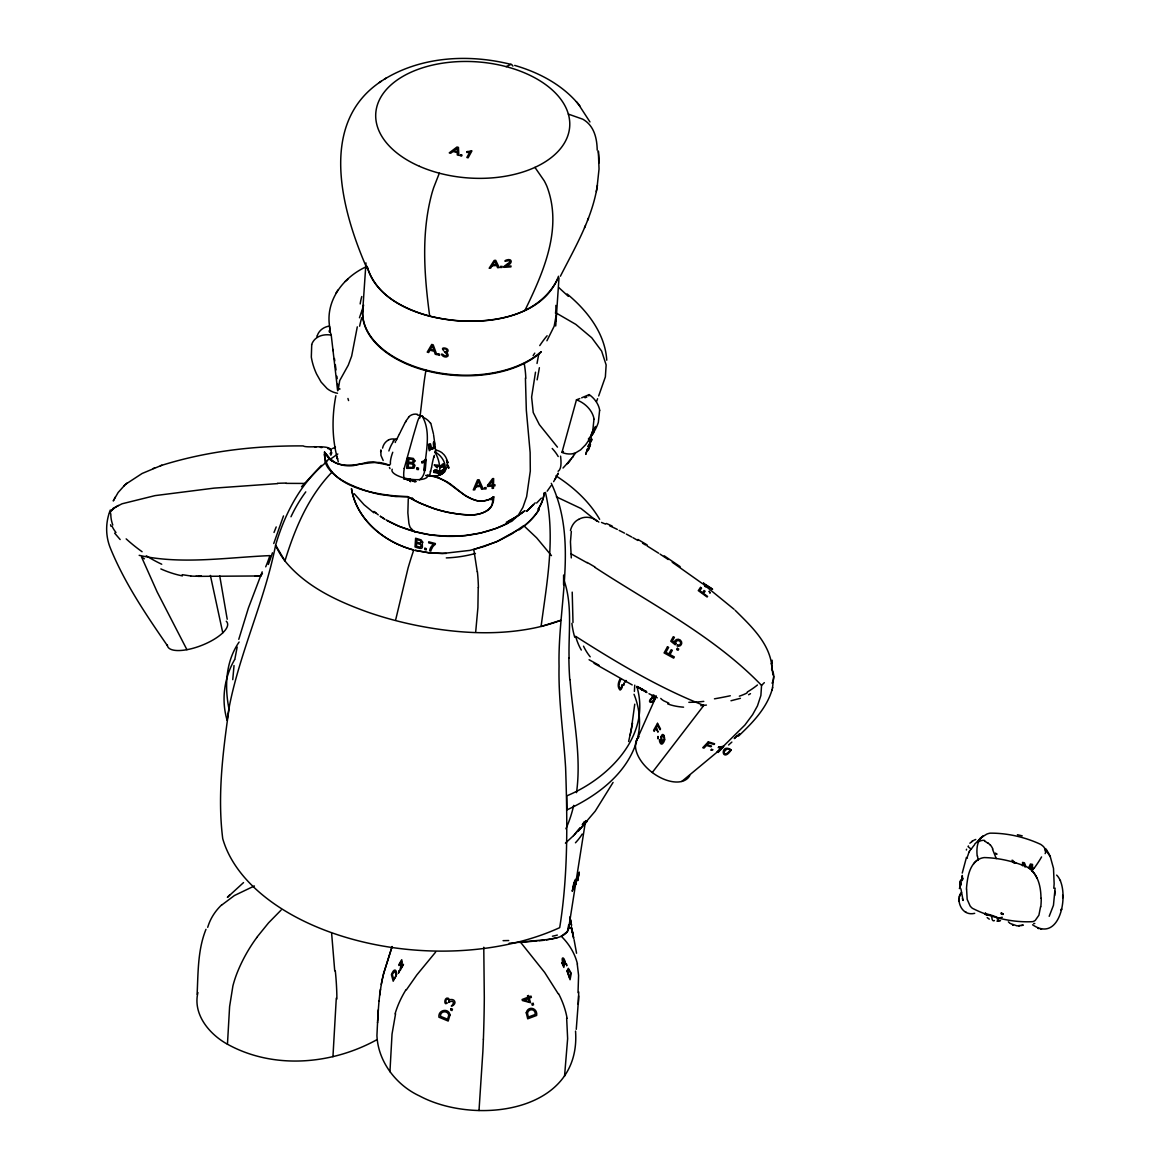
<?xml version="1.0" encoding="UTF-8"?>
<svg xmlns="http://www.w3.org/2000/svg" width="1169" height="1169" viewBox="0 0 1169 1169"><rect width="100%" height="100%" fill="white"/><g stroke="black" fill="none" stroke-linecap="round" stroke-linejoin="round"><path stroke-width="1.5" d="M317.237 335.781A22.781 17.36 32.1 0 1 329.497 326.034L330.155 331.426M995.418 853.063L995.783 853.911M598.557 153.504L598.323 150.976L599.039 168.964L597.023 187.698M572.211 592.128L573 622.507M974.712 913.325C960.509 916.803 955.409 897.909 961.546 892.342M1022.524 865.732L1022.568 862.415L1024.424 862.795L1025.637 865.937M1031.146 868.918L1031.175 865.396L1029.641 868.625M1032.475 869.4L1032.534 864.432L1030.444 864.008L1028.545 868.041M1032.578 924.781C1061.803 944.786 1070.424 888.235 1056.63 875.113M958.697 901.036L958.887 898.64M1062.723 897.792L1062.723 895.264L1062.738 896.521M590.915 437.338L593.341 430.747L591.251 435.745M575.543 1031.087C581.417 1113.166 474.833 1125.542 419.656 1096.011C396.233 1085.227 378.025 1061.613 376.929 1035.544C377.47 1024.044 378.011 1012.529 379.034 1001.044M578.465 999.963L578.743 991.97M966.588 889.112L967.172 899.356L970.124 905.99A13.283 9.747 23.8 0 0 972.374 908.284C990.523 917.548 1012.442 922.75 1032.782 921.654A13.283 9.747 23.8 0 0 1035.252 920.398L1038.905 915.225L1040.571 906.676M197.108 994.278C198.204 972.52 197.663 949.842 205.992 929.311M427.167 475.447L431.332 476.075A44.524 33.945 32.1 0 1 439.047 478.209L445.36 480.97A34.895 26.609 32.1 0 1 450.343 483.981L464.677 495.261A33.506 25.543 32.1 0 0 474.293 499.923C480.766 502.407 488.218 501.106 493.61 496.781L491.842 505.563A23.088 17.608 32.1 0 1 488.145 510.093C476.762 517.619 462.018 514.652 449.407 512.694A112.531 85.79 32.1 0 1 434.181 508.705L418.721 502.582L407.557 496.547L395.97 496.577L380.246 494.458A112.531 85.79 32.1 0 1 365.02 490.425C351.46 485.559 336.804 479.86 328.007 467.819A23.088 17.608 32.1 0 1 325.04 461.536L324.5 452.14L331.894 461.273M590.666 437.25L591.923 432.428L595.664 426.451L593.034 432.837M389.935 1071.739L392.039 1034.039L395.575 1013.757M1049.192 916.321L1053.459 905.288L1055.11 888.133M376.754 1039.782C331.528 1064.696 273.517 1069.664 227.458 1044.224L229.606 1006.582L232.909 985.891A68.737 35.026 -59.8 0 1 236.62 974.201A81.815 41.689 -59.8 0 1 256.756 937.582M380.889 449.86L380.933 455.355L383.169 460.484M576.259 1029.334L578.45 1000.299M578.26 1004.303L578.655 995.959M961.736 880.929L962.277 875.449L962.569 879.146L962.671 878.284M961.97 880.096L962.131 876.692L962.657 879.687M442.35 466.65L440.26 467.732L440.128 465.467L440.698 467.059L441.78 466.796M377.558 1022.743L377.602 1021.838M377.66 1020.917L377.967 1015.408M634.402 691.434L634.752 685.151M490.688 498.725L493.61 496.781C494.823 510.605 479.348 516.04 467.965 514.798C446.923 513.79 426.174 507.463 408.025 496.81C379.764 495.466 329.088 489.124 324.281 454.303M408.273 498.681L407.864 512.884L408.887 523.23A64.529 15.796 -75.2 0 0 410.261 527.57L414.016 531.442L429.271 534.657L446.909 536.264L465.262 535.563L480.795 532.976L496.43 528.286L511.89 521.213L518.057 515.602L522.908 507.375L526.634 496.679L530.302 471.049L530.141 452.549L526.328 410.217L525.422 377.996M378.025 1014.487L378.084 1013.552M337.666 384.104L337.695 390.227M378.142 1012.617L378.332 1009.811M1054.716 895.469L1054.993 891.289M362.624 311.962L365.97 262.923M556.035 321.358L559.001 277.798M578.027 992.686L578.582 975.326L577.252 964.118M446.5 460.221L447.259 462.792A5.421 1.301 74.1 0 0 447.522 463.085L447.785 462.033M479.012 1110.506L482.855 1051.749A68.737 3.843 -88.5 0 0 483.382 1039.212M457.269 148.156L457.254 151.722L453.791 150.801L455.881 149.194A14.013 9.498 1.4 0 0 457.298 147.908M437.951 471.502L437.849 472.597L436.242 472.291L436.446 470.815M332.946 1056.718L336.292 998.136M232.748 679.657L234.034 665.541M568.792 927.046C568.382 935.317 558.49 937.64 551.943 938.941M422.024 461.77L421.907 463.056A8.315 8.154 66.8 0 0 424.668 461.726L423.923 470.186L425.224 470.333L426.188 459.475L425.355 459.388A6.736 6.605 66.8 0 1 421.98 461.653M396.101 974.42L394.742 971.176L392.316 974.376L393.69 979.374C399.14 974.625 395.531 963.972 391.41 974.683L393.208 981.215L396.817 973.982M380.656 451.687L380.743 450.723M379.034 1001.044L379.837 993.796M771.905 668.975L771.978 667.66A47.695 23.555 4.1 0 0 771.745 666.359M959.778 883.092L959.939 884.027M564.539 1076.298L567.637 1038.627L566.658 1018.228M634.752 704.191L631.333 729.266M772.914 674.951L771.847 665.95M475.739 631.435L477.902 607.632L478.223 587.569M430.966 448.575L430.791 447.332M440.961 471.633L441.005 473.255L442.203 472.685L442.101 471.341M431.536 467.366L429.637 475.564M379.647 995.272L381.284 984.459A45.81 11.193 -75.2 0 1 383.827 972.579M960.436 881.148L959.676 884.728M967.596 856.263L968.94 852.274M576.522 792.64C581.753 754.838 572.795 717.196 570.019 679.598M409.983 481.307L410.304 478.808M419.876 417.976L423.719 385.229A87.587 21.437 -75.2 0 1 425.984 370.091M380.027 992.291L380.48 989.222M577.471 964.074A80.427 64.237 -2.8 0 0 561.252 936.237L567.418 931.576L568.733 924.664M167.43 645.712C146.213 614.982 124.937 583.565 110.69 548.919C105.371 536.337 105.371 522.514 110.31 509.991M568.675 928.128L585.596 820.623M959.968 882.829L960.64 880.199M404.211 468.433L413.344 435.716A87.207 21.349 -75.2 0 0 414.761 430.893L417.494 421.629A12.318 3.01 -75.2 0 1 418.897 418.078L420.212 415.536L423.017 416.427M228.773 709.583L227.107 720.25C221.116 700.129 224.112 677.801 234.589 659.667M537.024 363.471L538.851 353.535M577.939 875.976L577.764 876.969A8.315 1.286 -73 0 0 578.787 874.193L577.661 880.754L579.239 872.074A6.736 1.052 -73 0 1 577.939 875.902M962.248 873.068L966.5 857.242M228.934 708.692C224.536 686.437 225.573 661.552 239.104 642.044M335.868 395.707C331.85 416.617 331.894 438.521 337.578 459.11L337.023 457.079L338.294 461.887M560.389 276.235C574.651 248.252 591.09 220.342 596.774 189.027M596.322 191.526L597.476 185.199M535.504 372.195L531.617 397.095L533.225 412.511L539.333 424.581L557.467 447.142M579.78 398.556L576.463 399.827L561.953 452.447A18.222 13.896 32.1 0 0 573.234 453.645M723.728 752.675L724.093 751.872M571.334 531.354L570.457 541.832L571.29 557.92M234.823 659.345L237.175 647.056M637.923 736.675C641.08 722.574 639.428 707.625 634.022 694.284M357.29 326.838L351.65 356.136L348.274 365.166L339.726 380.553L338.236 389.482M628.63 741.511L631.333 729.193M630.135 735.418L632.546 723.012M395.765 619.453L408.039 568.119A106.759 26.127 -75.2 0 1 413.753 550.014L413.753 550.014M1061.335 909.935L1061.569 908.824L1061.262 910.3M197.926 992.554C192.651 1014.371 209.441 1034.317 227.458 1044.224M772.49 688.132L773.732 676.252M966.368 850.038L966.558 849.22M444.293 351.474C444.615 352.453 449.524 355.566 444.965 356.048C438.77 350.7 442.072 357.86 446.558 356.94C450.81 355.566 444.965 352.38 447.844 351.518C449.787 347.777 439.792 346.594 443.153 349.926M588.84 395.955L589.161 394.611L581.665 397.811M402.107 963.431L401.727 959.72L399.009 964.381L399.053 965.579L401.522 961.035L401.172 966.938A5.29 2.177 -70.7 0 0 400.894 968.297L403.48 964.323L400.207 970.445M316.96 337.257L317.34 335.824M424.42 471.458C425.253 453.426 431.756 432.472 422.199 416.135M636.93 740.605L637.587 737.99M401.347 964.279L400.894 965.959M738.37 736.192C752.31 723.056 766.616 708.414 772.124 689.564M383.914 972.593L392.112 946.495L383.929 972.593A45.81 11.193 -75.3 0 0 381.284 984.459M771.949 690.207L772.651 687.504M238.783 639.326L248.398 608.026L262.177 571.846M661.026 736.616L662.107 734.746A3.317 1.768 83.6 0 1 662.633 734.541A3.463 1.856 83.6 0 1 663.013 734.585A3.186 1.71 83.6 0 1 663.875 735.272A3.916 2.104 83.6 0 1 664.182 735.769M587.32 449.7L585.757 454.405L587.437 448.75M591.894 439.939L587.949 446.587L591.163 440.903M434.444 470.581L434.283 471.94L435.686 472.203L435.789 470.961M311.714 344.797L311.319 357.086A73.384 55.951 32.1 0 0 316.565 373.992L321.124 382.088L327.159 388.634A18.222 13.896 32.1 0 0 337.505 393.266M359.467 317.763L363.121 307.023M273.751 543.527L283.497 515.924M636.52 741.891C626.248 774.419 596.614 796.206 566.863 809.942L566.79 798.529M367.241 267C379.18 305.051 424.975 318.392 460.63 321.066C496.635 322.659 544.243 314.344 558.49 276.249M207.687 927.324L208.842 923.948A75.78 60.335 14.2 0 1 221.569 904.967M1044.94 850.9L1045.437 848.606A30.613 24.929 27.4 0 1 1050.303 856.775L1053.503 868.392L1054.146 883.749A177.016 144.503 26.2 0 1 1053.78 888.279M635.936 741.891L656.262 696.183M435.613 450.313L435.306 451.161M433.626 446.017C432.34 439.398 436.052 441.356 433.801 446.865A3.2 1.534 88.7 0 0 433.582 447.756L435.073 447.011L435.832 451.643M592.581 433.977L591.47 435.92M109.579 513.323L113.174 508.325L122.029 503.795L155.082 495.612L214.029 488.131L277.827 483.586M960.392 885.357L959.457 888.601L960.67 885.196M959.267 897.091L960.743 894.08M626.365 681.03C625.05 683.675 623.603 680.942 625.999 680.46M430.367 446.032L430.324 444.673M596.555 401.478L597.607 398.702M978.38 842.191L978.161 842.776A29.196 14.452 69.9 0 0 977.182 855.942M598.674 395.94L605.367 376.9L606.141 364.947L601.626 351.08L591.748 337.768L575.82 324.383L556.546 313.219L554.164 326.253L546.917 340.778M584.5 227.853L585.435 225.573M587.569 220.357L588.518 218.033M564.101 964.571L563.546 965.857L561.836 962.525L563.823 967.435L564.379 963.87M439.325 173.187L433.743 187.464A34.69 8.49 -75.2 0 0 431.916 193.338C421.03 233.42 424.245 275.504 429.695 316.185C472.758 326.487 533.634 323.988 557.306 279.932M677.669 644.82L677.114 646.048A3.565 3.39 23.8 0 0 681.469 641.635A3.697 3.507 23.8 0 0 674.381 642.818M395.224 442.51L395.677 441.517M593.662 432.15L593.267 432.881M593.604 432.793L592.829 434.094M330.053 453.806C337.461 442.759 307.301 448.881 303.224 445.915C255.12 445.55 206.358 451.146 160.431 465.744M400.499 431.77L405.322 422.155M396.306 440.216L396.773 439.266M400.046 432.691L399.36 434.079M113.861 499.762L113.261 500.96L118.142 492.5L124.762 485.12M114.46 498.564L115.117 497.249M397.007 438.784L399.155 434.488M261.345 574.607L260.789 575.952L262.426 573.497M573.321 889.01L572.138 891.26L574.71 880.739A6.839 1.067 -73 0 1 575.543 879.366M553.653 481.643L558.314 473.153L557.175 475.286M554.895 479.568L556.006 477.478M613.067 782.441L595.211 811.169L578.202 831.13L586.984 821.486M429.695 316.185C404.036 309.098 374.255 294.442 367.154 266.357C344.3 276.279 325.844 299.366 329.439 325.318M446.923 1003.148C443.986 1006.114 443.986 996.865 448.122 998.151C450.094 1001.117 450.708 998.428 453.704 1000.079C458.584 1004.434 447.362 1008.526 452.914 1004.609C455.326 999.232 448.998 1001.76 448.677 1002.461M493.61 496.781L492.675 498.432L489.869 499.265L491.389 499.762M662.969 741.497C661.011 745.559 659.974 739.013 659.55 739.685A2.718 1.447 83.6 0 0 659.681 741.774L660.353 743.192A3.405 1.827 83.6 0 0 661.786 744.054L662.092 743.966A5.158 2.762 83.6 0 0 662.575 743.659L663.437 742.607A16.95 9.089 83.6 0 0 663.977 741.687L664.591 740.211A4.091 2.192 83.6 0 0 664.766 739.436M330.243 449.919L331.032 449.232M524.939 310.384C543.366 272.479 562.961 228.452 546.917 186.353A34.69 18.66 65.4 0 0 544.169 180.742L534.934 167.372M406.461 989.763L416.851 974.902L435.628 952.092M591.616 439.076L591.163 439.792A8.315 1.184 -67.6 0 0 591.119 440.698M406.227 420.606L408.653 417.391M335.985 293.098L337.899 290.087M568.368 462.442L573.351 456.1M551.096 485.603L547.165 491.185M572.357 457.547L575.572 452.871L580.628 449.846L585.406 444.98A73.384 55.951 32.1 0 0 592.698 431.346L593.969 419.306M703.49 583.156L712.608 589.22L705.287 584.778A8.315 4.413 36.3 0 1 705.74 586.882L704.732 586.137A6.736 3.58 36.3 0 0 703.533 583.156M579.342 828.821L580.029 827.857M582.396 824.613L584.427 821.822L582.454 824.51M976.889 842.177L981.814 837.165L986.768 834.125A20.048 16.337 27.2 0 1 990.041 833.161C1007.196 832.986 1025.111 837.121 1040.658 844.369A20.048 16.337 27.4 0 1 1043.61 846.707L1050.361 856.775M1040.965 898.274C1040.936 888.045 1038.759 876.75 1030.795 869.634A18.076 13.297 23.6 0 0 1027.215 867.091C1013.786 861.348 998.867 857.9 984.269 857.578A18.076 13.283 24.2 0 0 980.484 858.499C971.351 862.284 968.327 872.995 967.172 881.952A145.453 107.738 21.9 0 0 966.456 889.083M256.698 937.494L268.563 922.852L281.101 910.081M579.678 828.353L573.511 835.645M675.93 643.783L675.214 644.747L670.787 641.197L673.286 636.696L674.411 637.31L672.409 640.919L674.703 642.804M706.427 705.068L703.855 705.36L652.258 772.519M578.611 829.771L574.447 834.666M588.548 449.32L590.389 444.381M301.558 486.728L321.387 465.379M563.034 468.024L571.276 458.964M570.136 460.338L567.272 463.757L567.827 463.099M535.197 502.845L526.488 511.394L533.663 504.613M590.389 436.797L588.358 438.989M332.317 471.808C308.426 496.284 294.807 528.68 284.958 560.93L275.606 545.149C284.739 513.965 300.228 483.542 325.742 462.661M764.336 682.638L761.56 685.414L760.887 695.497L757.454 705.886L752.631 714.624L744.872 725.072L719.271 750.337L681.761 781.462M981.025 837.822L983.392 835.952A32.25 26.259 27 0 0 978.424 840.862M541.349 498.14L536.615 503.065M229.738 894.913L227.385 897.368L243.532 882.58M573.424 835.747L565.416 843.156M969.861 843.214L973.295 840.54M588.124 450.533L590.491 444.468M974.785 843.945L976.583 842.381M736.675 736.002L734.278 738.603L739.553 733.694M221.701 905.069L234.443 895.512L254.374 885.956M346.828 279.99L348.187 278.748M345.22 281.466L346.594 280.224M126.018 484.01L142.107 473.489L161.848 465.218M123.797 485.997L127.026 483.089M728.565 745.018L731.867 742.081M506.148 66.633L510.926 64.368A34.69 8.49 -75.2 0 1 512.285 65.172L512.928 66.122M381.255 81.26C317.617 123.183 341.816 210.829 366.759 267.949M446.295 553.448L430.411 552.981L414.966 550.321L428.453 552.776L442.291 553.536L469.967 550.38L484.229 546.464L498.476 540.911L511.686 533.999L523.712 525.626L536.659 537.842L551.447 555.626M430.09 446.353L429.228 446.806L428.979 444.863L429.9 444.425M329.716 459.622L337.826 453.981M972.564 840.979L971.76 841.519M518.466 529.586L496.46 541.817L473.81 549.474L477.23 571.729M384.396 79.214C421.951 56.244 469.295 53.862 511.233 64.456M379.311 82.531L386.238 78.002M506.893 264.369C517.253 257.165 500.186 263.449 506.192 260.088C513.059 257.721 512.446 264.267 506.762 265.509A5.29 3.565 -12.5 0 0 505.739 266.313L511.014 265.991L510.911 266.883L503.81 267.321A2.382 1.607 -12.5 0 1 504.044 266.664M750.483 693.685L748.584 694.751M578.655 519.431C584.339 515.865 591.909 516.976 597.184 520.775M430.382 449.378L429.622 449.758L429.33 447.566L430.294 447.099M443.226 469.938L442.671 472.466L444.03 471.823L443.957 470.581M507.872 523.317C470.274 541.802 423.602 540.473 386.895 520.424M332.449 448.56L335.488 447.201M974.04 840.16L975.75 839.474M489.256 499.47L482.534 501.209A18.017 13.736 32.1 0 1 478.837 501.033C458.818 497.161 447.449 474.672 425.633 475.432M153.168 468.491L154.542 467.98M575.455 452.885L573.205 453.587M1010.396 923.539L1017.045 925.877L1023.372 925.044M740.415 698.302L730.976 700.757M557.16 937.684L546.244 939.92M996.923 921.114L999.992 920.69M999.685 920.763L1000.489 920.558M1021.472 925.585L1022.583 925.307M550.526 939.218L509.187 943.251M544.257 940.212L538.953 940.855M201.229 575.776L196.129 576.171M703.855 705.36L700.757 705.667M269.878 555.611C226.918 557.438 181.21 564.832 139.169 555.333M1018.71 925.921L1019.836 925.848M1033.717 923.554L1034.77 923.481M998.034 921.026L997.756 921.055M431.989 475.783A13.853 13.137 25.2 0 0 433.86 475.973L435.175 475.958A13.853 13.137 24.8 0 0 439.88 474.877A13.867 9.44 49.8 0 0 444.936 464.59A13.867 9.44 49.8 0 0 434.97 452.008M435 475.973L435.087 475.973A13.853 5.231 76.2 0 0 439.792 468.857A13.853 5.231 76.2 0 0 434.868 452.286M255.134 576.156L260.789 575.952L197.882 576.361M404.62 478.983L405.818 478.954M410.728 480.196L411.327 480.415M286.215 483.367L304.378 483.44M999.261 917.826L1000.606 917.797A18.996 13.794 75.9 0 0 1001.044 917.723M1002.607 913.851C998.18 913.457 1006.538 915.283 1001.453 913.924L1003.221 913.997L1001.059 912.945L1002.593 913.734M190.679 575.966L182.159 574.68M415.769 481.57L414.922 481.365L415.872 481.613M408.96 479.904L407.133 479.524M314.49 446.675L316.156 446.865M320.335 447.376L321.957 447.566M968.473 845.947L968.02 846.604L970.694 848.782M443.767 469.207L440.801 470.932L440.567 474.073L444.527 472.188L444.278 469.646M407.864 479.816L406.929 479.582M1040.366 928.99L1041.521 929.15M414.586 481.599L412.16 480.693L414.747 481.438M417.377 414.951L420.212 415.536M337.695 390.811L331.222 335.094L329.176 334.845A22.839 17.403 32.1 0 0 311.597 344.753M414.235 481.336L415.083 481.35L413.68 481.409M1011.974 860.252L1012.807 860.413A6.736 4.91 25 0 0 1015.846 863.029M407.148 479.685L405.088 478.969M327.861 448.56L331.207 449.393M407.66 479.582L408.829 479.728M568.339 114.094L582.761 119.194A34.69 27.15 -15.9 0 1 587.101 122.263C594.963 129.16 597.038 140.178 597.213 150.158M1017.425 834.71L1022.232 835.864M413.285 481.277L412.219 480.927M987.221 915.152L985.116 914.202M598.981 665.219L589.074 659.725M405.848 479.305L403.685 478.793L407.923 479.465M433.67 544.155L428.672 542.825L428.731 541.802L435.35 543.541L435.292 544.374A17.009 12.976 32.1 0 0 431.609 548.889M413.066 549.825C384.09 542.065 356.428 519.445 351.46 488.627C356.399 519.255 383.783 541.788 412.54 549.678M415.01 531.676L398.965 526.298L386.165 519.971M514.681 65.406C538.558 72.332 561.763 84.431 578.012 103.661M389.628 465.291L373.174 461.93A34.895 26.609 32.1 0 0 367.957 462.237L353.535 465.583A33.769 25.747 32.1 0 1 342.722 465.204L338.177 463.918A18.017 13.736 32.1 0 1 334.597 462.164L329.614 458.292L324.5 452.14C336.453 474.015 361.046 461.463 379.633 462.529A44.524 33.945 32.1 0 1 387.348 464.458L389.394 465.189M1037.692 928.23L1038.773 928.61M703.533 705.243L702.423 704.849M668.829 703.154L663.86 700.859A54.505 22.401 -16.7 0 1 661.245 698.96L660.763 698.419M576.463 399.827L578.465 400.646A22.839 17.403 32.1 0 1 594.086 419.32M701.312 704.439C657.606 686.977 615.654 661.917 575.616 636.316A87.456 49.507 -71.6 0 0 581.314 650.052M556.371 496.854L581.008 508.5L597.052 521.316M601.494 522.441L605.615 524.121M606.39 523.464L612.161 526.021M996.894 854.378L996.675 853.531M648.985 693.714L657.27 697.835M619.146 530.39L624.524 533.137M446.646 460.162L447.464 462.661M965.389 911.82L966.135 912.215M638.712 687.504L643.052 689.798M643.169 690.075L646.442 691.595L636.784 686.408L642.979 689.622M626.277 534.058L631.771 537.039M571.013 553.814L587.145 562.8M632.21 684.917L594.027 663.291M633.028 537.725L637.879 540.473M637.953 539.464L647.158 544.929M594.729 567.243C651.528 604.358 714.157 636.184 761.56 685.414M642.555 543.205L645.58 545.032M647.1 545.938L658.629 553.2M555.918 475.841C573.365 486.962 589.147 501.355 599.653 519.328M144.415 558.811L141.507 556.926L157.128 591.909L186.923 649.686M989.31 919.17L987.162 917.592M660.032 554.106L668.23 559.527M664.211 555.816L680.153 566.644M672.233 562.245L702.905 583.945M558.855 287.647L568.368 296.371M704.133 584.865L734.044 609.254M376.243 513.337L373.919 511.452L378.245 514.842M373.861 512.811L364.085 504.745L354.207 493.713M1009.724 923.057L1008.35 921.844M598.075 521.447L598.849 522.105M987.937 842.776L989.909 844.778M567.097 293.945C587.145 310.501 605.074 333.326 606.755 360.198M735.096 610.233C750.819 625.883 769.48 642.965 771.905 666.359M120.159 539.537L114.62 533.108M412.029 497.804L414.484 500.449M448.545 467.673L447.756 465.671M520.76 942.506L544.652 972.433L558.183 993.723M578.246 103.939L589.95 121.927M576.434 101.791L579.853 105.838M558.11 471.297C561.894 468.974 561.091 460.747 560.565 456.144M446.909 460.82L447.274 461.989M408.755 478.998L410.567 481.73M564.642 962.745L565.197 963.753M551.3 483.323C578.421 540.823 557.642 605.396 559.06 666.272C558.3 700.216 563.546 733.854 565.606 767.653C567.403 820.93 568.207 874.894 559.703 927.645A207.541 124.323 3.9 0 1 355.508 940.066A207.541 124.323 3.9 0 1 222.724 838.641C217.171 794.409 223.221 749.519 229.475 705.667C240.39 650.928 264.881 600.018 275.606 545.149A137.971 82.648 3.9 0 0 286.449 562.786C307.579 587.583 338.25 601.567 368.323 612.337A250.824 150.246 3.9 0 0 416.398 625.386C454.931 633.101 495.101 635.907 533.853 628.089A137.971 82.648 3.9 0 0 560.609 620.374L541.086 626.452C546.902 582.323 555.786 536.513 545.412 492.397M447.508 464.663L447.829 465.554M448.18 465.613L448.575 466.972M389.423 467.439L390.008 468.637M447.566 461.375L447.742 462.31M430.791 423.236L433.451 433.874M967.099 857.491L967.435 858.251M992.496 849.176L996.251 858.572M646.603 691.975L645.303 691.347M646.852 692.545L637.076 687.08L638.362 688.044M642.482 690.221L641.343 689.622M962.35 898.61L963.095 900.466L960.918 888.835M960.772 880.213L960.597 881.221M1023.883 864.037L1025.067 867.062M1060.473 880.652L1060.356 880.345M111.084 526.386L110.544 524.764M571.378 926.827L573.175 935.098M570.75 921.83L571.553 925.38L570.37 919.258M771.219 663.481L771.715 665.19M571.626 928.171L572.605 932.263M494.911 261.403L496.284 264.705L492.646 264.925L493.99 262.791A14.013 9.454 -12.5 0 0 494.838 261.169M331.222 335.094L330.491 332.741M478.326 481.131L480.021 485.398L476.397 485.69L477.551 482.929A14.013 12.231 -25.5 0 0 478.238 480.824M564.232 580.788C572.649 605.732 568.382 632.371 569.084 658.132M570.691 921.8L569.873 916.993M569.887 917.504L570.326 919.331M432.457 345.863L433.889 350.247L430.411 349.326L431.639 347.208A14.013 10.682 32.1 0 0 432.384 345.556M441.94 466.183L443.475 464.546L443.153 466.899A1.753 1.184 -61.9 0 0 444.045 464.488A1.753 1.184 -61.9 0 0 442.189 464.429A1.753 1.184 -61.9 0 0 441.721 466.869M572.05 931.488L573.687 938.386L573.219 935.463M636.959 686.89C651.323 735.827 608.508 778.627 566.746 795.87L566.775 797.653M210.391 575.426L222.782 632.824M570.472 920.997L570.37 919.55M570.414 920.734L570.238 919.915M574.052 939.584L576.551 953.246M448.355 466.475L448.779 468.331L447.157 464.941M219.728 575.864L227.21 619.249M572.795 932.891L573.321 936.486M332.975 349.443L333.209 350.846M571.758 929.676L571.597 928.639L572.036 931.839M571.48 928.332L571.349 927.412A74.319 18.295 47.3 0 1 570.151 928.537M334.422 358.503L334.787 360.914M433.582 434.751L435.336 447.771L433.158 448.779A4.398 2.104 88.7 0 1 433.699 446.178M337.198 378.639L336.862 376.228M335.298 364.596L336.029 369.945M599.609 410.334L598.338 422.389A73.384 55.951 32.1 0 1 591.003 435.979M330.14 331.981L329.512 326.078M334.729 970.854L331.631 933.315M598.63 154.323L598.966 159.393M991.604 916.101L992.145 919.316A32.951 5.903 -77.5 0 0 993.358 920.763L993.592 920.792A28.743 5.158 -77.5 0 0 994.439 920.514M599.01 160.314L599.112 162.856M483.776 947.241L484.302 997.464A81.815 4.574 -88.5 0 1 483.396 1039.241M329.38 332.098A78.06 26.843 39 0 1 329.117 330.798M339.77 389.321A73.793 33.638 -52 0 1 339.77 388.649M276.205 526.927A87.295 3.814 -69.6 0 1 274.014 532.465M269.849 555.816A87.456 9.425 -78.2 0 1 265.699 566.833M272.45 552.805A83.277 7.335 -76.9 0 1 268.315 564.466M161.731 564.232A80.471 45.313 32.3 0 1 146.3 555.786M182.408 575.893A75.254 47.534 32.9 0 1 160.854 568.923M196.158 576.215A54.505 32.045 30.9 0 1 190.708 576.01M112.779 525.027A44.247 27.413 37 0 1 110.821 513.819M277.608 483.294A274.7 110.134 7.3 0 1 286.01 483.075M290.979 516.771A73.296 36.4 -58.4 0 1 305.781 491.871M115.979 532.523A42.216 32.016 7.3 0 1 112.092 526.269M142.077 551.724A61.168 20.443 35.2 0 1 126.164 538.88M111.713 510.488A54.271 29.444 12.2 0 1 118.39 505.446M331.748 452.535A44.232 8.504 -39.1 0 1 330.842 455.252M329.088 458.292A44.232 8.504 -39.1 0 1 325.391 463.187M226.26 621.221A32.104 11.573 -21.5 0 1 202.062 645.244A32.104 11.573 -21.5 0 1 167.328 644.703M335.313 970.913A75.78 17.871 83.4 0 1 336.891 999.042M960.655 884.553A5.392 0.804 -79.8 0 1 960.743 884.918M1014.268 863.16A8.315 6.064 25 0 1 1013.245 862.342M557.335 935.068A132.287 28.29 12 0 1 552.426 936.208M524.808 510.795A96.384 52.897 -6.6 0 1 506.279 522.251M524.764 510.795A96.296 52.62 -6.8 0 1 508.778 520.965M475.447 553.448A97.48 74.144 -4.8 0 1 446.295 557.905M519.182 529.849A94.543 50.238 -10.8 0 0 539.099 509.436A94.353 49.96 -11 0 1 524.355 525.816M544.096 493.581A94.543 49.376 -11.7 0 1 538.047 509.363A94.353 49.215 -11.8 0 0 544.199 492.704M477.405 571.641A95.99 42.493 -90 0 1 478.413 587.539M573.701 805.353A202.062 120.378 60.1 0 1 565.884 828.777M569.771 679.613A430.484 385.185 16.1 0 1 568.879 658.118M582.177 834.052A87.047 32.323 -19.9 0 1 575.455 842.791M541.247 351.927A96.808 57.997 3.9 0 1 425.984 370.646A96.808 57.997 3.9 0 1 363.603 305.036M555.933 321.738A96.808 57.997 3.9 0 1 555.684 326.005M360.184 303.94A36.531 15.665 85.8 0 1 361.776 296.546M359.614 326.209A68.27 33.463 -67.8 0 1 361.732 317.661M348.581 400.572A119.662 31.285 52.9 0 1 347.938 398.468M558.563 993.635A75.78 52.897 47.1 0 1 567.082 1018.301M537.185 940.797A88.157 6.225 -1.7 0 1 519.445 942.404M395.078 1013.83A75.78 48.236 -48 0 1 406.052 989.617M508.69 940.519A74.772 10.214 1.6 0 1 503.079 940.665M382.555 448.122A13.853 11.968 67.6 0 1 388.429 440.055M388.4 439.997A13.853 11.369 62.7 0 1 396.481 439.573M393.135 441.093A13.458 7.043 89.1 0 1 396.349 439.208M388.868 450.971A13.765 4.384 -71.5 0 1 393.748 441.195M390.461 464.181A13.487 3.872 -68.9 0 1 392.755 452.257M363.354 305.781A96.808 57.909 3.9 0 0 413.052 365.955A96.808 57.909 3.9 0 0 521.228 364.319L523.624 363.208A96.808 58.055 4 0 0 540.926 351.825M524.18 363.369A86.053 48.923 63.3 0 1 525.816 378.215M555.874 318.932A96.808 58.055 4 0 1 555.962 320.832M609.648 525.802A254.447 251.247 18.4 0 1 617.32 529.425M772.11 660.193A44.144 24.564 -5.7 0 1 772.051 663.466M771.613 665.19A45.737 22.372 7.1 0 1 771.759 665.95M590.213 656.803A87.295 44.554 -81.8 0 1 583.506 646.165M574.753 637.295A83.277 45.81 -73.2 0 1 571.904 623.398M703.782 701.385A80.471 30.379 -16.9 0 1 688.833 702.321M683.573 707.172A75.254 33.243 -20 0 1 667.689 703.87M757.439 684.99A44.247 17.886 -22.6 0 1 747.254 692.033M587.159 562.45A274.7 81.289 32.8 0 1 594.787 566.907M563.604 575.031A73.296 3.127 -89.8 0 1 563.575 584.705M747.006 692.998A42.216 29.868 -9.1 0 1 739.334 696.169M730.304 695.76A61.168 8.461 -12.1 0 1 714.449 698.828M771.569 669.033A54.709 26.989 -3.4 0 1 772.051 683.193M570.428 530.492A44.232 24.14 61.2 0 1 578.64 519.387M428.263 475.315A16.907 15.606 32.3 0 1 427.62 475.651A18.076 5.991 9.7 0 1 408.317 478.881A18.076 5.991 9.7 0 1 392.229 469.266M404.138 478.033A16.395 4.018 -75.2 0 1 404.24 468.404M427.591 475.578A19.493 18.017 37.6 0 1 427.123 475.725M424.581 471.604A16.468 9.133 86.2 0 1 419.452 479.845M422.827 417.245A12.421 9.644 32.4 0 1 430.47 423.353M405.497 422.301A46.789 37.905 69.5 0 1 406.388 420.752M408.492 417.231A12.421 10.463 56.6 0 1 417.391 414.279M435.716 450.05A13.838 12.625 19.4 0 1 442.408 453.075M439.953 474.979A13.853 13.064 22.5 0 0 444.337 455.092A13.853 12.801 17.4 0 0 443.051 453.777M433.728 457.532A13.838 0.862 -73 0 1 434.064 456.553M431.624 467.249A13.78 2.28 -78.3 0 1 434.298 455.384M430.382 471.911A13.823 1.593 -78 0 1 430.499 470.902M539.757 345.586A38.051 7.379 -61.7 0 1 547.107 335.766M534.774 353.126A53.248 2.601 -55.6 0 1 533.137 355.595M555.859 305.401A95.99 59.312 -10.8 0 1 555.48 313.277M552.206 448.472A117.28 57.544 -2.5 0 1 558.197 456.538M539.377 367.709A68.635 9.82 -81.8 0 1 537.112 379.852M689.768 775.544A32.104 18.602 37.5 0 1 652.01 772.314A32.104 18.602 37.5 0 1 639.063 736.675M589.176 394.581A22.781 17.36 32.1 0 1 599.697 410.348M586.867 397.007A78.06 9.337 -15.6 0 1 584.968 397.781M563.458 451.541A73.793 58.26 69.9 0 1 561.924 452.359M984.678 841.242A16.541 12.362 -87.8 0 1 987.717 843.185M990.085 844.617A30.16 24.593 -44.5 0 1 992.861 848.957M968.838 852.362A9.294 1.71 -55.2 0 1 969.554 851.003M969.905 850.754A8.241 1.388 -55.7 0 1 971.044 848.869M971.395 848.942A8.884 1.812 -55.1 0 1 974.566 844.763M978.044 842.221A16.658 11.412 86.6 0 1 984.707 840.453M978 841.695A37.247 19.435 65 0 1 980.864 837.559M978.161 860.063A31.168 16.629 68 0 1 977.532 856.073M973.572 863.862A28.655 21.1 24.5 0 1 977.605 859.916M1046.46 849.483A38.314 8.49 -47.1 0 1 1045.13 853.633M1041.564 856.921A29.649 5.144 -51.3 0 1 1034.287 868.026M1034.2 867.895A31.081 7.672 -49.3 0 1 1031.745 871.066M1032.475 871.197A27.223 20.063 23.6 0 1 1036.845 877.89M1041.243 898.333A143.319 105.21 25.1 0 1 1040.805 906.735M986.212 914.655A6.897 0.745 18.5 0 1 989.252 914.582A6.897 0.745 18.5 0 1 998.048 917.87M986.651 915.006A6.751 0.818 15.1 0 1 986.636 914.655M1002.301 917.3A20.078 14.379 61.1 0 1 1000.971 917.46M999.495 918.542A18.119 12.304 57.5 0 1 997.595 918.513M998.326 919.039A12.917 5.056 29.9 0 1 997.128 918.907M989.968 914.889A11.778 1.71 2.3 0 1 989.485 914.816M985.014 914.085A17.827 8.665 -58.1 0 1 984.707 913.793M985.525 913.077A19.931 9.79 -52.9 0 1 985.467 912.77M503.897 266.605A9.557 6.444 -12.5 0 1 506.951 264.428M591.646 439.836A6.736 0.95 -67.6 0 1 591.66 438.989M587.627 448.443A9.557 1.359 -67.6 0 1 588.022 448.998M575.674 879.614A5.83 0.906 -73 0 1 575.265 883.559A5.83 0.906 -73 0 1 573.278 889.288M399.988 970.635A7.262 2.981 -70.7 0 1 401.025 966.032M446.982 1002.944A1.929 1.768 -84.9 0 1 446.339 999.729A1.929 1.768 -84.9 0 1 449.261 1000.547M448.896 1000.664A2.806 2.557 -84.9 0 1 448.75 1002.257M565.241 963.826A3.565 1.125 74.3 0 0 564.539 960.056A3.565 1.125 74.3 0 0 562.932 957.981A3.697 1.169 74.3 0 0 562.318 960.728A3.697 1.169 74.3 0 0 564.145 964.878M564.159 963.738A2.44 0.774 74.3 0 1 562.83 960.538A2.44 0.774 74.3 0 1 563.706 959.457A2.44 0.774 74.3 0 1 564.788 962.964M675.989 643.768A2.44 2.309 23.8 0 1 677.757 640.612A2.44 2.309 23.8 0 1 680.621 643.096A2.44 2.309 23.8 0 1 677.567 645.142M654.596 697.63A3.244 1.753 -40.4 0 1 653.252 701.327A3.244 1.753 -40.4 0 1 649.599 701.59A3.244 1.753 -40.4 0 1 652.214 697.805M656.13 696.271A2.762 1.49 -40.4 0 1 654.465 697.864M652.112 697.995A2.762 1.49 -40.4 0 1 653.193 695.131M655.488 696.154A1.768 0.95 -40.4 0 1 653.003 697.367A1.768 0.95 -40.4 0 1 654.041 695.117M663.948 735.885A3.419 1.827 83.6 0 1 664.503 739.422M663.057 741.321A3.069 1.651 83.6 0 1 661.566 740.401A3.419 1.827 83.6 0 1 661.245 739.729A2.952 1.578 83.6 0 1 660.953 738.53A3.419 1.827 83.6 0 1 660.909 737.887A3.069 1.651 83.6 0 1 661.04 736.748M724.166 751.886A13.283 7.876 -4.5 0 1 726.607 749.373L727.483 748.964A1.9 1.125 -4.5 0 1 730.04 749.811M729.602 750.776A13.707 8.125 -4.5 0 1 727.191 753.26L726.519 753.596A1.958 1.169 -4.5 0 1 723.611 752.851M443.343 349.969A1.929 1.476 32.1 0 1 446.017 349.18A1.929 1.476 32.1 0 1 446.178 351.898M445.973 351.577A2.806 2.133 32.1 0 1 444.498 351.548M433.772 544.257A15.358 11.705 32.1 0 0 429.637 550.789L430.864 551.11A14.145 10.784 32.1 0 1 431.507 548.846M448.764 1015.174L447.581 1019.236L440.494 1016.314C439.953 1010.644 448.034 1010.352 448.764 1015.174M567.009 971.03L570.063 979.739L571.261 973.295L568.295 968.283L567.009 970.913M618.942 683.894C618.708 685.312 619.745 690.791 621.411 687.606C622.156 680.095 623.472 688.731 620.081 690.075C614.266 684.201 624.567 671.985 618.942 683.894M422.696 542.211C420.972 545.572 425.954 551.067 415.024 546.931L415.623 538.222L421.132 539.888L422.696 542.211M413.548 465.715L412.321 467.498L408.186 467.249L408.522 463.523L412.54 464.137L413.548 465.788M567.593 971.936L569.639 977.883L570.56 972.959L568.485 969.569L567.593 971.936M421.527 545.952L420.358 547.15L416.456 546.259L416.661 543.264L420.504 544.433L421.527 545.952M431.419 448.253L429.33 450.723L428.468 444.308L430.499 443.884L431.419 448.253M449.977 1015.013L448.195 1021.048L438.93 1017.205C437.864 1009.505 449.144 1007.81 449.977 1015.013M413.519 460.951L412.438 462.486L408.624 462.252L408.916 458.979L412.672 459.534L413.519 461.01M421.351 542.036L420.489 540.677L416.909 539.61L416.719 542.241L420.299 543.059L421.351 542.197M438.507 471.385L438.346 473.24L433.684 472.378C432.895 468.827 437.834 469.193 438.507 471.341M527.409 1013.026L528.373 1017.045L535.183 1014.473C535.928 1009.037 528.972 1007.868 527.409 1013.026M484.58 487.663L484.55 489.022L486.041 488.905L486.07 487.546L484.58 487.663M487.59 485.354L487.575 486.45L492.193 486.07L492.149 488.408L493.464 488.291L493.508 485.968L494.94 485.851L494.969 484.755L493.523 484.872L493.639 478.545L492.573 478.632L487.59 485.354M492.295 480.576L492.222 484.974L488.876 485.252L492.295 480.576M526.255 1012.763L527.716 1018.813L536.644 1015.452C537.901 1007.985 528.037 1005.296 526.255 1012.763M575.309 881.192L572.752 889.448L573.833 883.048L575.309 881.192M414.937 460.937L413.227 463.26L414.995 465.408L413.987 468.17L406.651 468.374L407.616 457.561L413.373 458.423L414.937 460.937M731.283 749.884C721.478 764.365 719.739 742.33 731.283 749.884M961.02 883.501L960.976 884.363L961.269 882.785L961.02 883.501M424.888 548.29L424.8 549.518L426.232 549.898L426.32 548.67L424.888 548.29M438.156 353.769L438.068 354.996L439.5 355.361L439.573 354.149L438.156 353.769M417.012 467.936L416.88 469.456L418.37 469.602L418.502 468.097L417.012 467.936M434.357 465.014L437.177 467.863L437.864 466.168L438.974 466.373L437.951 465.116L434.357 465.014M437.338 466.08L437.221 467.366L435.219 465.686L437.338 466.08M500.683 266.459L500.566 267.511L502.056 267.423L502.188 266.371L500.683 266.459M575.703 883.691L575.513 884.86L576.171 882.814L575.703 883.691M566.278 963.563L566.717 965.623L566.278 963.563M589.731 440.216L589.41 441.356L590.257 439.383L589.731 440.216M451.161 1008.599L450.649 1010.016L451.95 1010.557L452.461 1009.139L451.161 1008.599M475.973 486.772L474.746 489.826L473.255 489.943L477.522 479.86L479.042 479.743L483.221 489.139L481.613 489.27L480.43 486.406L475.973 486.772M460.659 154.746L460.118 155.711L461.55 156.091L462.076 155.126L460.659 154.746M467.205 151.649L466.752 152.467A8.315 5.626 1.4 0 0 469.821 152.102L466.855 157.494L468.111 157.815L471.925 150.918L471.107 150.699A6.736 4.559 1.4 0 1 467.205 151.561M429.958 350.159L428.658 352.512L427.226 352.132L431.741 344.446L433.202 344.84L436.797 354.66L435.248 354.251L434.24 351.299L429.958 350.159M667.484 646.808L664.08 652.916L673.651 658.132L674.323 656.934L669.969 654.567L672.336 650.315L671.211 649.701L668.843 653.953L665.877 652.331L668.61 647.421L667.484 646.808M677.377 648.313L676.676 649.569L678.02 650.3L678.721 649.043L677.377 648.313M657.519 723.333L653.588 730.318L654.172 731.414L655.955 728.243L658.045 732.145L656.423 727.41L657.65 725.262L660.047 729.763L660.514 728.945L657.519 723.333M657.972 736.528L658.045 738.676L657.972 736.528M492.134 265.758L490.688 268.11L489.183 268.212L494.195 260.424L495.714 260.336L499.221 267.599L497.599 267.686L496.62 265.495L492.134 265.758M623.851 683.295L623.574 685.399L623.851 683.295M399.097 970.854L398.614 972.9L399.097 970.854M700.538 587.408L698.288 590.608L707.099 597.008L707.552 596.395L703.533 593.472L705.112 591.251L704.059 590.491L702.496 592.712L699.763 590.74L701.575 588.168L700.538 587.408M709.232 591.353L709.992 592.917L709.232 591.353M708.312 741.862L702.744 747.722L703.986 748.102L706.514 745.442L710.898 746.772L711.556 746.07L707.172 744.741L708.896 742.929L713.967 744.478L714.624 743.776L708.312 741.862M711.614 749.358L710.84 750.177L712.929 749.753L711.614 749.358M718.891 746.947L718.234 747.634A8.315 4.924 -4.5 0 0 721.361 747.459L716.992 752.047L718.146 752.398L723.743 746.523L722.997 746.29A6.736 3.989 -4.5 0 1 718.92 746.874M452.987 151.444L450.723 153.227L449.276 152.847L456.991 147.002L458.453 147.396L458.847 155.375L457.298 154.966L457.254 152.569L452.987 151.444M432.545 448.136L432.238 449.247L432.545 448.136M444.249 467.22L443.723 468.111L444.249 467.22M528.476 995.535L527.467 995.915L527.877 997.303L522.105 999.495L522.397 1000.532L530.565 1002.695L529.25 998.209L531.384 997.391L531.018 996.12L528.885 996.923L528.476 995.535M528.256 998.589L524.223 1000.094L529.192 1001.833L528.256 998.589M533.122 1003.338L531.866 1003.806L532.29 1005.267L533.532 1004.785L533.122 1003.338M1013.333 925.044L1012.559 924.737L1013.333 925.044M384.645 519.094L380.32 516.303L384.645 519.094M570.691 922.852L570.457 921.946L570.881 924.036L570.691 922.852M419.51 166.334A97.188 58.216 3.9 0 0 569.624 127.45A97.188 58.216 3.9 0 0 429.081 65.932A97.188 58.216 3.9 0 0 419.51 166.334M651.981 701.517A2.25 1.213 -40.4 0 0 653.924 698.536A2.25 1.213 -40.4 0 0 650.68 699.866A2.25 1.213 -40.4 0 0 651.981 701.517M661.698 737.011A2.396 1.286 83.6 0 0 663.144 740.547A2.396 1.286 83.6 0 0 663.919 736.908A2.396 1.286 83.6 0 0 661.698 737.011"/></g></svg>
